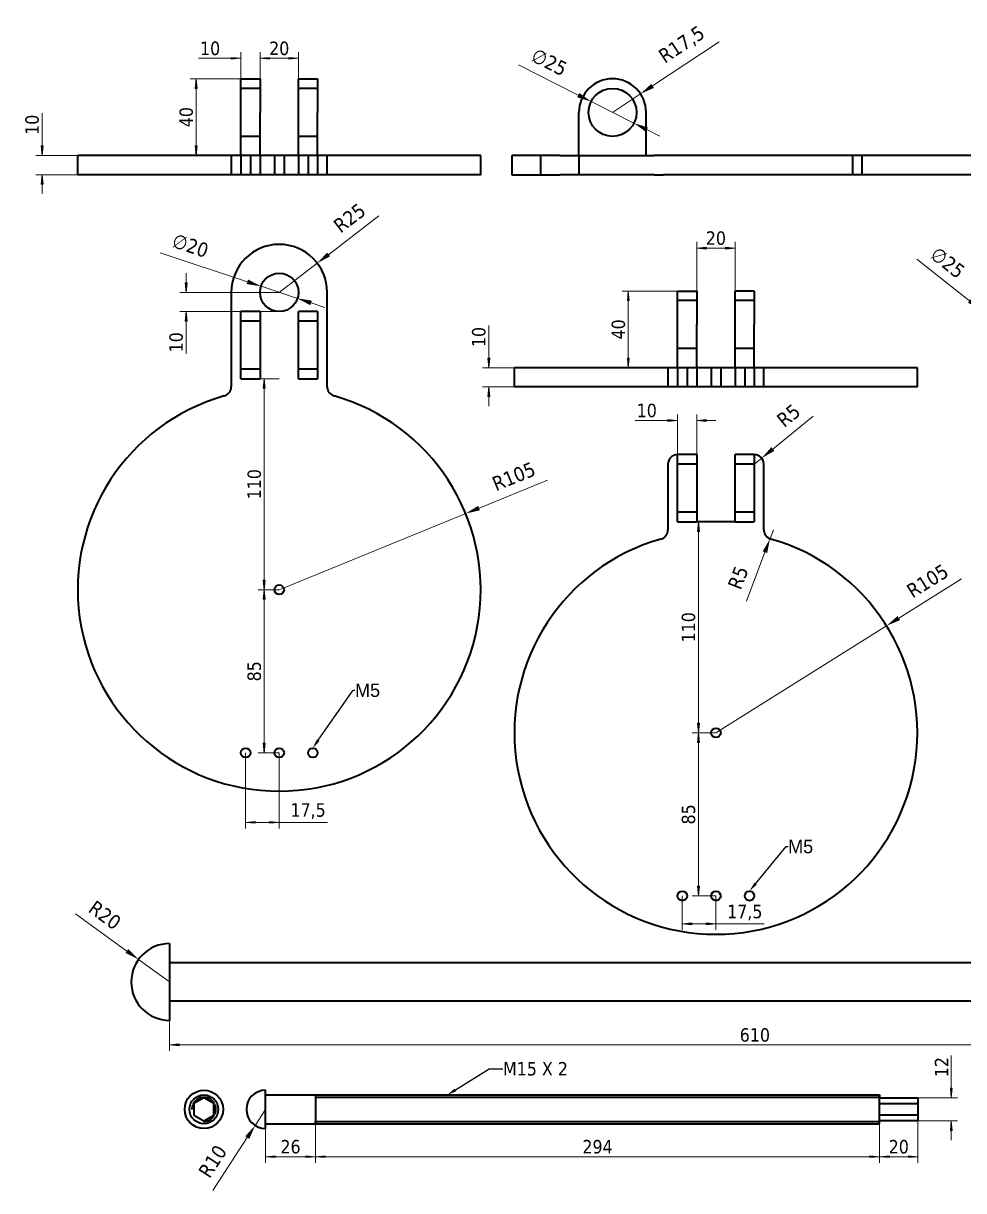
# Model space of a CAD drawing. Header units: millimetres. Extents: x -41 to 931, y 42 to 650.
# Drawn here: x -41 to 449, y 42 to 650 of the extents above; entities that cross this region are included whole.
import ezdxf
from ezdxf import colors
from ezdxf.entities.mleader import LeaderData, LeaderLine
from ezdxf.math import Vec2, Vec3

# ---------------------------------------------------------------- set-up
doc = ezdxf.new("R2010")
doc.units = ezdxf.units.MM
doc.header["$LTSCALE"] = 3
doc.linetypes.add('DASHED', pattern=[0.2068, 0.1655, -0.0413])
for name, color, linetype, lineweight in [('Dimension (ISO)', 7, 'Continuous', 20), ('Hidden (ISO)', 7, 'DASHED', 35), ('Visible (ISO)', 7, 'Continuous', 35)]:
    doc.layers.add(name, color=color, linetype=linetype, lineweight=lineweight)
doc.styles.add('Label Text (ISO)', font='tahoma.ttf')
doc.styles.add('Note Text (ISO)', font='tahoma.ttf')
doc.dimstyles.new('Default (ISO)', dxfattribs={"dimscale": 3, "dimtxt": 2.5, "dimasz": 2.5, "dimexe": 3.175, "dimexo": 0, "dimgap": 1.5, "dimtad": 1, "dimrnd": 1e-08, "dimtxsty": 'Note Text (ISO)', "dimcen": 0.09, "dimdle": 10, "dimclrd": 256, "dimclre": 256, "dimclrt": 256, "dimadec": 0, "dimazin": 0, "dimtfac": 1.001486, "dimtmove": 0, "dimatfit": 3, "dimfxl": 1, "dimtolj": 1, "dimtzin": 0, "dimlwd": -1, "dimlwe": -1, "dimarcsym": 0})
doc.dimstyles.new('Default (ISO)$0', dxfattribs={"dimtxt": 7, "dimasz": 5, "dimexe": 3.175, "dimexo": 0, "dimgap": 1.5, "dimtad": 1, "dimtxsty": 'Note Text (ISO)', "dimblk": 'Filled-1', "dimcen": 0.09, "dimclrd": 256, "dimclre": 256, "dimclrt": 256, "dimadec": 0, "dimazin": 0, "dimtfac": 1, "dimtofl": 0, "dimtmove": 0, "dimatfit": 3, "dimfxl": 1, "dimtolj": 1, "dimtzin": 0, "dimlwd": -1, "dimlwe": -1, "dimarcsym": 0})

# ---------------------------------------------------------------- blocks, each defined once
blk = doc.blocks.new('*D52')
at = {"layer": 'Defpoints', "color": 0, "transparency": 16777216}
for p in [(18.57, 162.09), (34.77, 150.36)]:
    blk.add_point(p, dxfattribs=at)
at = {"layer": 'Dimension (ISO)', "transparency": 16777216}
for p, q in [((-14.23, 185.83), (12.49, 166.49)), ((34.77, 150.36), (18.57, 162.09))]:
    blk.add_line(p, q, dxfattribs=at)
blk.add_solid([(13.22, 167.5), (11.76, 165.48), (18.57, 162.09)], dxfattribs=at)
at = {"layer": 'Dimension (ISO)', "transparency": 16777216, "insert": (1.02, 185.17), "char_height": 7.5, "attachment_point": 5, "rotation": 324.10046, "style": 'Note Text (ISO)'}
blk.add_mtext('\\A1;R20', dxfattribs=at)
blk = doc.blocks.new('Filled-1')
at = {"color": 0}
for p, q in [((0, 0), (-1, 0.1)), ((-1, 0.1), (-1, -0.1)), ((-1, 0), (0, 0)), ((-1, -0.1), (0, 0))]:
    blk.add_line(p, q, dxfattribs=at)
at = {"color": 0, "flags": 128}
blk.add_lwpolyline([(-1, -0.1), (0, 0), (-1, 0.1), (-1, -0.1)], dxfattribs=at)
at = {"color": 0}
blk.add_solid([(-1, -0.1), (0, 0), (-1, 0.1), (-1, -0.1)], dxfattribs=at)
blk = doc.blocks.new('*D53')
at = {"layer": 'Defpoints', "color": 0, "transparency": 16777216}
for p in [(34.77, 140.36), (644.77, 140.36), (644.77, 117.56)]:
    blk.add_point(p, dxfattribs=at)
at = {"layer": 'Dimension (ISO)', "linetype": 'Continuous', "transparency": 16777216}
for p, q in [((34.77, 140.36), (34.77, 114.39)), ((644.77, 140.36), (644.77, 114.39)), ((39.77, 117.56), (639.77, 117.56))]:
    blk.add_line(p, q, dxfattribs=at)
at = {"layer": 'Dimension (ISO)', "transparency": 16777216, "xscale": 5, "yscale": 5, "zscale": 5, "rotation": 180}
blk.add_blockref('Filled-1', (34.77, 117.56), dxfattribs=at)
at = {"layer": 'Dimension (ISO)', "transparency": 16777216, "xscale": 5, "yscale": 5, "zscale": 5}
blk.add_blockref('Filled-1', (644.77, 117.56), dxfattribs=at)
at = {"layer": 'Dimension (ISO)', "transparency": 16777216, "insert": (339.77, 122.71), "char_height": 7, "attachment_point": 5, "style": 'Note Text (ISO)'}
blk.add_mtext('\\A1;610', dxfattribs=at)
blk = doc.blocks.new('*D55')
at = {"layer": 'Defpoints', "color": 0, "transparency": 16777216}
for p in [(110.77, 76.47), (404.77, 76.47), (404.77, 59.31)]:
    blk.add_point(p, dxfattribs=at)
at = {"layer": 'Dimension (ISO)', "linetype": 'Continuous', "transparency": 16777216}
for p, q in [((110.77, 76.47), (110.77, 56.13)), ((404.77, 76.47), (404.77, 56.13)), ((115.77, 59.31), (399.77, 59.31))]:
    blk.add_line(p, q, dxfattribs=at)
at = {"layer": 'Dimension (ISO)', "transparency": 16777216, "xscale": 5, "yscale": 5, "zscale": 5, "rotation": 180}
blk.add_blockref('Filled-1', (110.77, 59.31), dxfattribs=at)
at = {"layer": 'Dimension (ISO)', "transparency": 16777216, "xscale": 5, "yscale": 5, "zscale": 5}
blk.add_blockref('Filled-1', (404.77, 59.31), dxfattribs=at)
at = {"layer": 'Dimension (ISO)', "transparency": 16777216, "insert": (257.77, 64.45), "char_height": 7, "attachment_point": 5, "style": 'Note Text (ISO)'}
blk.add_mtext('\\A1;294', dxfattribs=at)
blk = doc.blocks.new('*D56')
at = {"layer": 'Defpoints', "color": 0, "transparency": 16777216}
for p in [(404.77, 77.97), (424.77, 77.97), (424.77, 59.31)]:
    blk.add_point(p, dxfattribs=at)
at = {"layer": 'Dimension (ISO)', "linetype": 'Continuous', "transparency": 16777216}
for p, q in [((404.77, 77.97), (404.77, 56.13)), ((424.77, 77.97), (424.77, 56.13)), ((409.77, 59.31), (419.77, 59.31))]:
    blk.add_line(p, q, dxfattribs=at)
at = {"layer": 'Dimension (ISO)', "transparency": 16777216, "xscale": 5, "yscale": 5, "zscale": 5, "rotation": 180}
blk.add_blockref('Filled-1', (404.77, 59.31), dxfattribs=at)
at = {"layer": 'Dimension (ISO)', "transparency": 16777216, "xscale": 5, "yscale": 5, "zscale": 5}
blk.add_blockref('Filled-1', (424.77, 59.31), dxfattribs=at)
at = {"layer": 'Dimension (ISO)', "transparency": 16777216, "insert": (414.77, 64.45), "char_height": 7, "attachment_point": 5, "style": 'Note Text (ISO)'}
blk.add_mtext('\\A1;20', dxfattribs=at)
blk = doc.blocks.new('*D57')
at = {"layer": 'Defpoints', "color": 0, "transparency": 16777216}
for p in [(84.77, 76.47), (110.77, 76.47), (110.77, 59.31)]:
    blk.add_point(p, dxfattribs=at)
at = {"layer": 'Dimension (ISO)', "linetype": 'Continuous', "transparency": 16777216}
for p, q in [((84.77, 76.47), (84.77, 56.13)), ((110.77, 76.47), (110.77, 56.13)), ((89.77, 59.31), (105.77, 59.31))]:
    blk.add_line(p, q, dxfattribs=at)
at = {"layer": 'Dimension (ISO)', "transparency": 16777216, "xscale": 5, "yscale": 5, "zscale": 5, "rotation": 180}
blk.add_blockref('Filled-1', (84.77, 59.31), dxfattribs=at)
at = {"layer": 'Dimension (ISO)', "transparency": 16777216, "xscale": 5, "yscale": 5, "zscale": 5}
blk.add_blockref('Filled-1', (110.77, 59.31), dxfattribs=at)
at = {"layer": 'Dimension (ISO)', "transparency": 16777216, "insert": (97.77, 64.45), "char_height": 7, "attachment_point": 5, "style": 'Note Text (ISO)'}
blk.add_mtext('\\A1;26', dxfattribs=at)
blk = doc.blocks.new('*D58')
at = {"layer": 'Defpoints', "color": 0, "transparency": 16777216}
for p in [(424.77, 89.97), (442.14, 89.97), (424.77, 77.97)]:
    blk.add_point(p, dxfattribs=at)
at = {"layer": 'Dimension (ISO)', "linetype": 'Continuous', "transparency": 16777216}
for p, q in [((442.14, 94.97), (442.14, 112)), ((424.77, 89.97), (445.31, 89.97)), ((424.77, 77.97), (445.31, 77.97)), ((442.14, 72.97), (442.14, 67.97))]:
    blk.add_line(p, q, dxfattribs=at)
at = {"layer": 'Dimension (ISO)', "transparency": 16777216, "xscale": 5, "yscale": 5, "zscale": 5}
for p, rotation in [((442.14, 89.97), 270), ((442.14, 77.97), 90)]:
    blk.add_blockref('Filled-1', p, dxfattribs=dict(at, rotation=rotation))
at = {"layer": 'Dimension (ISO)', "transparency": 16777216, "insert": (437.06, 105.98), "char_height": 7, "attachment_point": 5, "rotation": 90, "style": 'Note Text (ISO)'}
blk.add_mtext('\\A1;12', dxfattribs=at)
blk = doc.blocks.new('*D59')
at = {"layer": 'Defpoints', "color": 0, "transparency": 16777216}
for p in [(84.77, 83.97), (79.33, 75.58)]:
    blk.add_point(p, dxfattribs=at)
at = {"layer": 'Dimension (ISO)', "transparency": 16777216}
for p, q in [((84.77, 83.97), (79.33, 75.58)), ((57.32, 41.6), (75.26, 69.28))]:
    blk.add_line(p, q, dxfattribs=at)
blk.add_solid([(74.21, 69.96), (76.31, 68.6), (79.33, 75.58)], dxfattribs=at)
at = {"layer": 'Dimension (ISO)', "transparency": 16777216, "insert": (57.2, 56.86), "char_height": 7.5, "attachment_point": 5, "rotation": 57.06613, "style": 'Note Text (ISO)'}
blk.add_mtext('\\A1;R10', dxfattribs=at)
blk = doc.blocks.new('*D63')
at = {"layer": 'Defpoints', "color": 0, "transparency": 16777216}
for p in [(408.41, 336.03), (319.46, 280.23)]:
    blk.add_point(p, dxfattribs=at)
at = {"layer": 'Dimension (ISO)', "transparency": 16777216}
for p, q in [((447.37, 360.47), (414.76, 340.01)), ((319.46, 280.23), (408.41, 336.03))]:
    blk.add_line(p, q, dxfattribs=at)
blk.add_solid([(414.09, 341.07), (415.42, 338.96), (408.41, 336.03)], dxfattribs=at)
at = {"layer": 'Dimension (ISO)', "transparency": 16777216, "insert": (429.78, 359.35), "char_height": 7.5, "attachment_point": 5, "rotation": 32.10034, "style": 'Note Text (ISO)'}
blk.add_mtext('\\A1;R105', dxfattribs=at)
blk = doc.blocks.new('*D64')
at = {"layer": 'Defpoints', "color": 0, "transparency": 16777216}
for p in [(319.46, 280.23), (310.36, 195.23), (319.46, 195.23)]:
    blk.add_point(p, dxfattribs=at)
at = {"layer": 'Dimension (ISO)', "linetype": 'Continuous', "transparency": 16777216}
for p, q in [((319.46, 280.23), (307.18, 280.23)), ((310.36, 275.23), (310.36, 200.23)), ((319.46, 195.23), (307.18, 195.23))]:
    blk.add_line(p, q, dxfattribs=at)
at = {"layer": 'Dimension (ISO)', "transparency": 16777216, "xscale": 5, "yscale": 5, "zscale": 5}
for p, rotation in [((310.36, 280.23), 90), ((310.36, 195.23), 270)]:
    blk.add_blockref('Filled-1', p, dxfattribs=dict(at, rotation=rotation))
at = {"layer": 'Dimension (ISO)', "transparency": 16777216, "insert": (305.2, 237.73), "char_height": 7, "attachment_point": 5, "rotation": 90, "style": 'Note Text (ISO)'}
blk.add_mtext('\\A1;85', dxfattribs=at)
blk = doc.blocks.new('*D65')
at = {"layer": 'Defpoints', "color": 0, "transparency": 16777216}
for p in [(91.89, 354.81), (84.07, 269.81), (91.89, 269.81)]:
    blk.add_point(p, dxfattribs=at)
at = {"layer": 'Dimension (ISO)', "linetype": 'Continuous', "transparency": 16777216}
for p, q in [((91.89, 354.81), (80.89, 354.81)), ((84.07, 349.81), (84.07, 274.81)), ((91.89, 269.81), (80.89, 269.81))]:
    blk.add_line(p, q, dxfattribs=at)
at = {"layer": 'Dimension (ISO)', "transparency": 16777216, "xscale": 5, "yscale": 5, "zscale": 5}
for p, rotation in [((84.07, 354.81), 90), ((84.07, 269.81), 270)]:
    blk.add_blockref('Filled-1', p, dxfattribs=dict(at, rotation=rotation))
at = {"layer": 'Dimension (ISO)', "transparency": 16777216, "insert": (78.91, 312.31), "char_height": 7, "attachment_point": 5, "rotation": 90, "style": 'Note Text (ISO)'}
blk.add_mtext('\\A1;85', dxfattribs=at)
blk = doc.blocks.new('*D66')
at = {"layer": 'Defpoints', "color": 0, "transparency": 16777216}
for p in [(189.09, 394.53), (91.89, 354.81)]:
    blk.add_point(p, dxfattribs=at)
at = {"layer": 'Dimension (ISO)', "transparency": 16777216}
for p, q in [((231.67, 411.93), (196.03, 397.37)), ((91.89, 354.81), (189.09, 394.53))]:
    blk.add_line(p, q, dxfattribs=at)
blk.add_solid([(195.56, 398.53), (196.5, 396.21), (189.09, 394.53)], dxfattribs=at)
at = {"layer": 'Dimension (ISO)', "transparency": 16777216, "insert": (214.14, 413.85), "char_height": 7.5, "attachment_point": 5, "rotation": 22.22916, "style": 'Note Text (ISO)'}
blk.add_mtext('\\A1;R105', dxfattribs=at)
blk = doc.blocks.new('*D67')
at = {"layer": 'Defpoints', "color": 0, "transparency": 16777216}
for p in [(201.07, 470.5), (214.46, 470.5), (214.46, 460.5)]:
    blk.add_point(p, dxfattribs=at)
at = {"layer": 'Dimension (ISO)', "linetype": 'Continuous', "transparency": 16777216}
for p, q in [((201.07, 475.5), (201.07, 492.56)), ((214.46, 470.5), (197.89, 470.5)), ((214.46, 460.5), (197.89, 460.5)), ((201.07, 455.5), (201.07, 450.5))]:
    blk.add_line(p, q, dxfattribs=at)
at = {"layer": 'Dimension (ISO)', "transparency": 16777216, "xscale": 5, "yscale": 5, "zscale": 5}
for p, rotation in [((201.07, 470.5), 270), ((201.07, 460.5), 90)]:
    blk.add_blockref('Filled-1', p, dxfattribs=dict(at, rotation=rotation))
at = {"layer": 'Dimension (ISO)', "transparency": 16777216, "insert": (195.93, 486.53), "char_height": 7, "attachment_point": 5, "rotation": 90, "style": 'Note Text (ISO)'}
blk.add_mtext('\\A1;10', dxfattribs=at)
blk = doc.blocks.new('*D68')
at = {"layer": 'Defpoints', "color": 0, "transparency": 16777216}
for p in [(-31.71, 581.12), (-13.11, 581.12), (-13.11, 571.12)]:
    blk.add_point(p, dxfattribs=at)
at = {"layer": 'Dimension (ISO)', "linetype": 'Continuous', "transparency": 16777216}
for p, q in [((-31.71, 586.12), (-31.71, 603.18)), ((-13.11, 581.12), (-34.89, 581.12)), ((-13.11, 571.12), (-34.89, 571.12)), ((-31.71, 566.12), (-31.71, 561.12))]:
    blk.add_line(p, q, dxfattribs=at)
at = {"layer": 'Dimension (ISO)', "transparency": 16777216, "xscale": 5, "yscale": 5, "zscale": 5}
for p, rotation in [((-31.71, 581.12), 270), ((-31.71, 571.12), 90)]:
    blk.add_blockref('Filled-1', p, dxfattribs=dict(at, rotation=rotation))
at = {"layer": 'Dimension (ISO)', "transparency": 16777216, "insert": (-36.86, 597.15), "char_height": 7, "attachment_point": 5, "rotation": 90, "style": 'Note Text (ISO)'}
blk.add_mtext('\\A1;10', dxfattribs=at)
blk = doc.blocks.new('*D69')
at = {"layer": 'Defpoints', "color": 0, "transparency": 16777216}
for p in [(280.19, 613.28), (265.6, 603.62)]:
    blk.add_point(p, dxfattribs=at)
at = {"layer": 'Dimension (ISO)', "transparency": 16777216}
for p, q in [((321.16, 640.38), (286.45, 617.42)), ((265.6, 603.62), (280.19, 613.28))]:
    blk.add_line(p, q, dxfattribs=at)
blk.add_solid([(285.76, 618.46), (287.14, 616.38), (280.19, 613.28)], dxfattribs=at)
at = {"layer": 'Dimension (ISO)', "transparency": 16777216, "insert": (301.86, 638.64), "char_height": 7.5, "attachment_point": 5, "rotation": 33.49283, "style": 'Note Text (ISO)'}
blk.add_mtext('\\A1;R17,5', dxfattribs=at)
blk = doc.blocks.new('*D70')
at = {"layer": 'Defpoints', "color": 0, "transparency": 16777216}
for p in [(254.44, 609.25), (276.76, 598)]:
    blk.add_point(p, dxfattribs=at)
at = {"layer": 'Dimension (ISO)', "transparency": 16777216}
for p, q in [((216.53, 628.35), (247.74, 612.62)), ((276.76, 598), (254.44, 609.25)), ((283.46, 594.62), (290.16, 591.25))]:
    blk.add_line(p, q, dxfattribs=at)
for points in [[(248.3, 613.74), (247.18, 611.51), (254.44, 609.25)], [(284.02, 595.74), (282.9, 593.51), (276.76, 598)]]:
    blk.add_solid(points, dxfattribs=at)
at = {"layer": 'Dimension (ISO)', "transparency": 16777216, "insert": (232.63, 629.8), "char_height": 7.5, "attachment_point": 5, "rotation": 333.25794, "style": 'Note Text (ISO)'}
blk.add_mtext('\\A1;∅25', dxfattribs=at)
blk = doc.blocks.new('*D71')
at = {"layer": 'Defpoints', "color": 0, "transparency": 16777216}
for p in [(71.89, 621.12), (48.59, 581.12), (71.89, 581.12)]:
    blk.add_point(p, dxfattribs=at)
at = {"layer": 'Dimension (ISO)', "linetype": 'Continuous', "transparency": 16777216}
for p, q in [((71.89, 621.12), (45.42, 621.12)), ((48.59, 616.12), (48.59, 586.12)), ((71.89, 581.12), (45.42, 581.12))]:
    blk.add_line(p, q, dxfattribs=at)
at = {"layer": 'Dimension (ISO)', "transparency": 16777216, "xscale": 5, "yscale": 5, "zscale": 5}
for p, rotation in [((48.59, 621.12), 90), ((48.59, 581.12), 270)]:
    blk.add_blockref('Filled-1', p, dxfattribs=dict(at, rotation=rotation))
at = {"layer": 'Dimension (ISO)', "transparency": 16777216, "insert": (43.45, 601.12), "char_height": 7, "attachment_point": 5, "rotation": 90, "style": 'Note Text (ISO)'}
blk.add_mtext('\\A1;40', dxfattribs=at)
blk = doc.blocks.new('*D73')
at = {"layer": 'Defpoints', "color": 0, "transparency": 16777216}
for p in [(457.48, 500.76), (477.08, 485.24)]:
    blk.add_point(p, dxfattribs=at)
at = {"layer": 'Dimension (ISO)', "transparency": 16777216}
for p, q in [((424.2, 527.11), (451.6, 505.41)), ((477.08, 485.24), (457.48, 500.76)), ((482.96, 480.59), (488.85, 475.93))]:
    blk.add_line(p, q, dxfattribs=at)
for points in [[(452.38, 506.4), (450.83, 504.43), (457.48, 500.76)], [(483.74, 481.57), (482.19, 479.61), (477.08, 485.24)]]:
    blk.add_solid(points, dxfattribs=at)
at = {"layer": 'Dimension (ISO)', "transparency": 16777216, "insert": (440.26, 525.28), "char_height": 7.5, "attachment_point": 5, "rotation": 321.63603, "style": 'Note Text (ISO)'}
blk.add_mtext('\\A1;∅25', dxfattribs=at)
blk = doc.blocks.new('*D74')
at = {"layer": 'Defpoints', "color": 0, "transparency": 16777216}
for p in [(349.46, 386.06), (347.68, 381.39)]:
    blk.add_point(p, dxfattribs=at)
at = {"layer": 'Dimension (ISO)', "transparency": 16777216}
for p, q in [((349.46, 386.06), (347.68, 381.39)), ((335.36, 348.91), (345.02, 374.37))]:
    blk.add_line(p, q, dxfattribs=at)
blk.add_solid([(343.85, 374.82), (346.19, 373.93), (347.68, 381.39)], dxfattribs=at)
at = {"layer": 'Dimension (ISO)', "transparency": 16777216, "insert": (331.07, 361.09), "char_height": 7.5, "attachment_point": 5, "rotation": 69.21766, "style": 'Note Text (ISO)'}
blk.add_mtext('\\A1;R5', dxfattribs=at)
blk = doc.blocks.new('*D75')
at = {"layer": 'Defpoints', "color": 0, "transparency": 16777216}
for p in [(310.36, 390.23), (319.46, 390.23), (319.46, 280.23)]:
    blk.add_point(p, dxfattribs=at)
at = {"layer": 'Dimension (ISO)', "linetype": 'Continuous', "transparency": 16777216}
for p, q in [((319.46, 390.23), (307.18, 390.23)), ((310.36, 285.23), (310.36, 385.23)), ((319.46, 280.23), (307.18, 280.23))]:
    blk.add_line(p, q, dxfattribs=at)
at = {"layer": 'Dimension (ISO)', "transparency": 16777216, "xscale": 5, "yscale": 5, "zscale": 5}
for p, rotation in [((310.36, 390.23), 90), ((310.36, 280.23), 270)]:
    blk.add_blockref('Filled-1', p, dxfattribs=dict(at, rotation=rotation))
at = {"layer": 'Dimension (ISO)', "transparency": 16777216, "insert": (305.21, 335.23), "char_height": 7, "attachment_point": 5, "rotation": 90, "style": 'Note Text (ISO)'}
blk.add_mtext('\\A1;110', dxfattribs=at)
blk = doc.blocks.new('*D76')
at = {"layer": 'Defpoints', "color": 0, "transparency": 16777216}
for p in [(299.46, 443.03), (299.46, 425.23), (309.46, 425.23)]:
    blk.add_point(p, dxfattribs=at)
at = {"layer": 'Dimension (ISO)', "linetype": 'Continuous', "transparency": 16777216}
for p, q in [((299.46, 425.23), (299.46, 446.21)), ((309.46, 425.23), (309.46, 446.21)), ((294.46, 443.03), (277.4, 443.03)), ((314.46, 443.03), (319.46, 443.03))]:
    blk.add_line(p, q, dxfattribs=at)
at = {"layer": 'Dimension (ISO)', "transparency": 16777216, "xscale": 5, "yscale": 5, "zscale": 5}
for p, rotation in [((299.46, 443.03), 3.842110055207929e-11), ((309.46, 443.03), 180.0000000000384)]:
    blk.add_blockref('Filled-1', p, dxfattribs=dict(at, rotation=rotation))
at = {"layer": 'Dimension (ISO)', "transparency": 16777216, "insert": (283.43, 448.18), "char_height": 7, "attachment_point": 5, "style": 'Note Text (ISO)'}
blk.add_mtext('\\A1;10', dxfattribs=at)
blk = doc.blocks.new('*D77')
at = {"layer": 'Defpoints', "color": 0, "transparency": 16777216}
for p in [(339.46, 420.23), (343.33, 423.39)]:
    blk.add_point(p, dxfattribs=at)
at = {"layer": 'Dimension (ISO)', "transparency": 16777216}
for p, q in [((370.24, 445.36), (349.14, 428.14)), ((339.46, 420.23), (343.33, 423.39))]:
    blk.add_line(p, q, dxfattribs=at)
blk.add_solid([(348.35, 429.1), (349.93, 427.17), (343.33, 423.39)], dxfattribs=at)
at = {"layer": 'Dimension (ISO)', "transparency": 16777216, "insert": (357.33, 445.57), "char_height": 7.5, "attachment_point": 5, "rotation": 39.22072, "style": 'Note Text (ISO)'}
blk.add_mtext('\\A1;R5', dxfattribs=at)
blk = doc.blocks.new('*D78')
at = {"layer": 'Defpoints', "color": 0, "transparency": 16777216}
for p in [(273.81, 510.5), (299.46, 510.5), (299.46, 470.5)]:
    blk.add_point(p, dxfattribs=at)
at = {"layer": 'Dimension (ISO)', "linetype": 'Continuous', "transparency": 16777216}
for p, q in [((299.46, 510.5), (270.64, 510.5)), ((273.81, 475.5), (273.81, 505.5)), ((299.46, 470.5), (270.64, 470.5))]:
    blk.add_line(p, q, dxfattribs=at)
at = {"layer": 'Dimension (ISO)', "transparency": 16777216, "xscale": 5, "yscale": 5, "zscale": 5}
for p, rotation in [((273.81, 510.5), 90), ((273.81, 470.5), 270)]:
    blk.add_blockref('Filled-1', p, dxfattribs=dict(at, rotation=rotation))
at = {"layer": 'Dimension (ISO)', "transparency": 16777216, "insert": (268.67, 490.5), "char_height": 7, "attachment_point": 5, "rotation": 90, "style": 'Note Text (ISO)'}
blk.add_mtext('\\A1;40', dxfattribs=at)
blk = doc.blocks.new('*D79')
at = {"layer": 'Defpoints', "color": 0, "transparency": 16777216}
for p in [(329.46, 532.88), (309.46, 510.5), (329.46, 510.5)]:
    blk.add_point(p, dxfattribs=at)
at = {"layer": 'Dimension (ISO)', "linetype": 'Continuous', "transparency": 16777216}
for p, q in [((309.46, 510.5), (309.46, 536.06)), ((329.46, 510.5), (329.46, 536.06)), ((314.46, 532.88), (324.46, 532.88))]:
    blk.add_line(p, q, dxfattribs=at)
at = {"layer": 'Dimension (ISO)', "transparency": 16777216, "xscale": 5, "yscale": 5, "zscale": 5, "rotation": 180}
blk.add_blockref('Filled-1', (309.46, 532.88), dxfattribs=at)
at = {"layer": 'Dimension (ISO)', "transparency": 16777216, "xscale": 5, "yscale": 5, "zscale": 5}
blk.add_blockref('Filled-1', (329.46, 532.88), dxfattribs=at)
at = {"layer": 'Dimension (ISO)', "transparency": 16777216, "insert": (319.46, 538.03), "char_height": 7, "attachment_point": 5, "style": 'Note Text (ISO)'}
blk.add_mtext('\\A1;20', dxfattribs=at)
blk = doc.blocks.new('*D80')
at = {"layer": 'Defpoints', "color": 0, "transparency": 16777216}
for p in [(111.72, 525.04), (91.89, 509.81)]:
    blk.add_point(p, dxfattribs=at)
at = {"layer": 'Dimension (ISO)', "transparency": 16777216}
for p, q in [((143.74, 549.62), (117.67, 529.6)), ((91.89, 509.81), (111.72, 525.04))]:
    blk.add_line(p, q, dxfattribs=at)
blk.add_solid([(116.91, 530.59), (118.43, 528.61), (111.72, 525.04)], dxfattribs=at)
at = {"layer": 'Dimension (ISO)', "transparency": 16777216, "insert": (128.56, 548.56), "char_height": 7.5, "attachment_point": 5, "rotation": 37.51684, "style": 'Note Text (ISO)'}
blk.add_mtext('\\A1;R25', dxfattribs=at)
blk = doc.blocks.new('*D81')
at = {"layer": 'Defpoints', "color": 0, "transparency": 16777216}
for p in [(82.4, 512.96), (101.38, 506.66)]:
    blk.add_point(p, dxfattribs=at)
at = {"layer": 'Dimension (ISO)', "transparency": 16777216}
for p, q in [((29.84, 530.4), (75.28, 515.32)), ((101.38, 506.66), (82.4, 512.96)), ((108.5, 504.3), (115.62, 501.94))]:
    blk.add_line(p, q, dxfattribs=at)
for points in [[(75.68, 516.51), (74.89, 514.13), (82.4, 512.96)], [(108.9, 505.49), (108.11, 503.11), (101.38, 506.66)]]:
    blk.add_solid(points, dxfattribs=at)
at = {"layer": 'Dimension (ISO)', "transparency": 16777216, "insert": (45.62, 534.16), "char_height": 7.5, "attachment_point": 5, "rotation": 341.64658, "style": 'Note Text (ISO)'}
blk.add_mtext('\\A1;∅20', dxfattribs=at)
blk = doc.blocks.new('*D82')
at = {"layer": 'Defpoints', "color": 0, "transparency": 16777216}
for p in [(101.89, 631.79), (81.89, 621.12), (101.89, 621.12)]:
    blk.add_point(p, dxfattribs=at)
at = {"layer": 'Dimension (ISO)', "linetype": 'Continuous', "transparency": 16777216}
for p, q in [((81.89, 621.12), (81.89, 634.96)), ((101.89, 621.12), (101.89, 634.96)), ((86.89, 631.79), (96.89, 631.79))]:
    blk.add_line(p, q, dxfattribs=at)
at = {"layer": 'Dimension (ISO)', "transparency": 16777216, "xscale": 5, "yscale": 5, "zscale": 5, "rotation": 180}
blk.add_blockref('Filled-1', (81.89, 631.79), dxfattribs=at)
at = {"layer": 'Dimension (ISO)', "transparency": 16777216, "xscale": 5, "yscale": 5, "zscale": 5}
blk.add_blockref('Filled-1', (101.89, 631.79), dxfattribs=at)
at = {"layer": 'Dimension (ISO)', "transparency": 16777216, "insert": (91.89, 636.94), "char_height": 7, "attachment_point": 5, "style": 'Note Text (ISO)'}
blk.add_mtext('\\A1;20', dxfattribs=at)
blk = doc.blocks.new('*D83')
at = {"layer": 'Defpoints', "color": 0, "transparency": 16777216}
for p in [(71.89, 631.79), (71.89, 621.12), (81.89, 621.12)]:
    blk.add_point(p, dxfattribs=at)
at = {"layer": 'Dimension (ISO)', "linetype": 'Continuous', "transparency": 16777216}
for p, q in [((71.89, 621.12), (71.89, 634.96)), ((81.89, 621.12), (81.89, 634.96)), ((66.89, 631.79), (49.83, 631.79)), ((86.89, 631.79), (91.89, 631.79))]:
    blk.add_line(p, q, dxfattribs=at)
at = {"layer": 'Dimension (ISO)', "transparency": 16777216, "xscale": 5, "yscale": 5, "zscale": 5}
blk.add_blockref('Filled-1', (71.89, 631.79), dxfattribs=at)
at = {"layer": 'Dimension (ISO)', "transparency": 16777216, "xscale": 5, "yscale": 5, "zscale": 5, "rotation": 180}
blk.add_blockref('Filled-1', (81.89, 631.79), dxfattribs=at)
at = {"layer": 'Dimension (ISO)', "transparency": 16777216, "insert": (55.86, 636.93), "char_height": 7, "attachment_point": 5, "style": 'Note Text (ISO)'}
blk.add_mtext('\\A1;10', dxfattribs=at)
blk = doc.blocks.new('*D84')
at = {"layer": 'Defpoints', "color": 0, "transparency": 16777216}
for p in [(74.39, 269.81), (91.89, 269.81), (91.89, 233.56)]:
    blk.add_point(p, dxfattribs=at)
at = {"layer": 'Dimension (ISO)', "linetype": 'Continuous', "transparency": 16777216}
for p, q in [((74.39, 269.81), (74.39, 230.38)), ((91.89, 269.81), (91.89, 230.38)), ((79.39, 233.56), (86.89, 233.56)), ((91.89, 233.56), (117.01, 233.56))]:
    blk.add_line(p, q, dxfattribs=at)
at = {"layer": 'Dimension (ISO)', "transparency": 16777216, "xscale": 5, "yscale": 5, "zscale": 5, "rotation": 180}
blk.add_blockref('Filled-1', (74.39, 233.56), dxfattribs=at)
at = {"layer": 'Dimension (ISO)', "transparency": 16777216, "xscale": 5, "yscale": 5, "zscale": 5}
blk.add_blockref('Filled-1', (91.89, 233.56), dxfattribs=at)
at = {"layer": 'Dimension (ISO)', "transparency": 16777216, "insert": (106.95, 239.44), "char_height": 7, "attachment_point": 5, "style": 'Note Text (ISO)'}
blk.add_mtext('\\A1;17,5', dxfattribs=at)
blk = doc.blocks.new('*D85')
at = {"layer": 'Defpoints', "color": 0, "transparency": 16777216}
for p in [(301.96, 195.23), (319.46, 195.23), (319.46, 180.63)]:
    blk.add_point(p, dxfattribs=at)
at = {"layer": 'Dimension (ISO)', "linetype": 'Continuous', "transparency": 16777216}
for p, q in [((301.96, 195.23), (301.96, 177.46)), ((319.46, 195.23), (319.46, 177.46)), ((306.96, 180.63), (314.46, 180.63)), ((319.46, 180.63), (344.57, 180.63))]:
    blk.add_line(p, q, dxfattribs=at)
at = {"layer": 'Dimension (ISO)', "transparency": 16777216, "xscale": 5, "yscale": 5, "zscale": 5, "rotation": 180}
blk.add_blockref('Filled-1', (301.96, 180.63), dxfattribs=at)
at = {"layer": 'Dimension (ISO)', "transparency": 16777216, "xscale": 5, "yscale": 5, "zscale": 5}
blk.add_blockref('Filled-1', (319.46, 180.63), dxfattribs=at)
at = {"layer": 'Dimension (ISO)', "transparency": 16777216, "insert": (334.52, 186.52), "char_height": 7, "attachment_point": 5, "style": 'Note Text (ISO)'}
blk.add_mtext('\\A1;17,5', dxfattribs=at)
blk = doc.blocks.new('*D86')
at = {"layer": 'Defpoints', "color": 0, "transparency": 16777216}
for p in [(84.07, 464.81), (91.89, 464.81), (91.89, 354.81)]:
    blk.add_point(p, dxfattribs=at)
at = {"layer": 'Dimension (ISO)', "linetype": 'Continuous', "transparency": 16777216}
for p, q in [((91.89, 464.81), (80.89, 464.81)), ((84.07, 359.81), (84.07, 459.81)), ((91.89, 354.81), (80.89, 354.81))]:
    blk.add_line(p, q, dxfattribs=at)
at = {"layer": 'Dimension (ISO)', "transparency": 16777216, "xscale": 5, "yscale": 5, "zscale": 5}
for p, rotation in [((84.07, 464.81), 90), ((84.07, 354.81), 270)]:
    blk.add_blockref('Filled-1', p, dxfattribs=dict(at, rotation=rotation))
at = {"layer": 'Dimension (ISO)', "transparency": 16777216, "insert": (78.92, 409.81), "char_height": 7, "attachment_point": 5, "rotation": 90, "style": 'Note Text (ISO)'}
blk.add_mtext('\\A1;110', dxfattribs=at)
blk = doc.blocks.new('*D87')
at = {"layer": 'Defpoints', "color": 0, "transparency": 16777216}
for p in [(91.89, 509.81), (43.34, 499.81), (91.89, 499.81)]:
    blk.add_point(p, dxfattribs=at)
at = {"layer": 'Dimension (ISO)', "linetype": 'Continuous', "transparency": 16777216}
for p, q in [((43.34, 514.81), (43.34, 519.81)), ((91.89, 509.81), (40.17, 509.81)), ((91.89, 499.81), (40.17, 499.81)), ((43.34, 494.81), (43.34, 477.75))]:
    blk.add_line(p, q, dxfattribs=at)
at = {"layer": 'Dimension (ISO)', "transparency": 16777216, "xscale": 5, "yscale": 5, "zscale": 5}
for p, rotation in [((43.34, 509.81), 270), ((43.34, 499.81), 90)]:
    blk.add_blockref('Filled-1', p, dxfattribs=dict(at, rotation=rotation))
at = {"layer": 'Dimension (ISO)', "transparency": 16777216, "insert": (38.2, 483.78), "char_height": 7, "attachment_point": 5, "rotation": 90, "style": 'Note Text (ISO)'}
blk.add_mtext('\\A1;10', dxfattribs=at)

msp = doc.modelspace()

# ---------------------------------------------------------------- linework, layer by layer
at = {"layer": 'Hidden (ISO)'}
for p, q in [((81.893, 616.122), (71.893, 616.122)), ((111.893, 616.122), (101.893, 616.122)), ((81.893, 591.122), (71.893, 591.122)), ((111.893, 591.122), (101.893, 591.122)), ((66.893, 581.122), (66.893, 571.122)), ((71.893, 581.122), (71.893, 571.122)), ((76.893, 581.122), (76.893, 571.122)), ((81.893, 581.122), (81.893, 571.122)), ((89.393, 581.122), (89.393, 571.122)), ((94.393, 581.122), (94.393, 571.122)), ((101.893, 581.122), (101.893, 571.122)), ((106.893, 581.122), (106.893, 571.122)), ((111.893, 581.122), (111.893, 571.122)), ((116.893, 571.122), (116.893, 581.122)), ((228.101, 581.122), (228.101, 571.122)), ((248.101, 581.122), (248.101, 571.122)), ((390.601, 581.122), (390.601, 571.122)), ((395.601, 581.122), (395.601, 571.122)), ((309.458, 505.502), (299.458, 505.502)), ((339.458, 505.502), (329.458, 505.502)), ((81.893, 494.811), (71.893, 494.811)), ((111.893, 494.811), (101.893, 494.811)), ((309.458, 480.502), (299.458, 480.502)), ((339.458, 480.502), (329.458, 480.502)), ((81.893, 469.811), (71.893, 469.811)), ((111.893, 469.811), (101.893, 469.811)), ((294.458, 470.502), (294.458, 460.502)), ((299.458, 470.502), (299.458, 460.502)), ((304.458, 470.502), (304.458, 460.502)), ((309.458, 470.502), (309.458, 460.502)), ((316.958, 470.502), (316.958, 460.502)), ((321.958, 470.502), (321.958, 460.502)), ((329.458, 470.502), (329.458, 460.502)), ((334.458, 470.502), (334.458, 460.502)), ((339.458, 470.502), (339.458, 460.502)), ((344.458, 460.502), (344.458, 470.502)), ((309.458, 420.231), (299.458, 420.231)), ((339.458, 420.231), (329.458, 420.231)), ((309.458, 395.231), (299.458, 395.231)), ((339.458, 395.231), (329.458, 395.231))]:
    msp.add_line(p, q, dxfattribs=at)
msp.add_arc((52.624, 83.969), 6.273, 270, 180, dxfattribs=at)
at = {"layer": 'Visible (ISO)'}
for p, q in [((71.893, 603.622), (71.893, 621.122)), ((71.893, 621.122), (81.893, 621.122)), ((81.893, 621.122), (81.893, 603.622)), ((101.893, 603.622), (101.893, 621.122)), ((101.893, 621.122), (111.893, 621.122)), ((111.893, 621.122), (111.893, 603.622)), ((71.893, 581.122), (71.893, 603.622)), ((81.893, 581.122), (81.893, 603.622)), ((101.893, 581.122), (101.893, 603.622)), ((111.893, 581.122), (111.893, 603.622)), ((248.101, 581.122), (248.101, 603.622)), ((283.101, 581.122), (283.101, 603.622)), ((196.893, 581.122), (-13.107, 581.122)), ((-13.107, 571.122), (-13.107, 581.122)), ((196.893, 571.122), (196.893, 581.122)), ((238.101, 581.122), (213.101, 581.122)), ((213.101, 581.122), (213.101, 571.122)), ((238.101, 581.122), (287.27, 581.122)), ((292.081, 581.122), (287.27, 581.122)), ((498.101, 581.122), (292.081, 581.122)), ((196.893, 571.122), (-13.107, 571.122)), ((213.101, 571.122), (238.101, 571.122)), ((287.27, 571.122), (238.101, 571.122)), ((287.27, 571.122), (292.081, 571.122)), ((498.101, 571.122), (292.081, 571.122)), ((66.893, 509.811), (66.893, 460.641)), ((116.893, 460.641), (116.893, 509.811)), ((299.458, 493.002), (299.458, 510.502)), ((299.458, 510.502), (309.458, 510.502)), ((309.458, 510.502), (309.458, 493.002)), ((329.458, 493.002), (329.458, 510.502)), ((339.458, 510.502), (329.458, 510.502)), ((339.458, 510.502), (339.458, 493.002)), ((81.893, 499.811), (71.893, 499.811)), ((71.893, 464.811), (71.893, 499.811)), ((81.893, 499.811), (81.893, 464.811)), ((111.893, 499.811), (101.893, 499.811)), ((101.893, 464.811), (101.893, 499.811)), ((111.893, 499.811), (111.893, 464.811)), ((299.458, 470.502), (299.458, 493.002)), ((309.458, 470.502), (309.458, 493.002)), ((329.458, 470.502), (329.458, 493.002)), ((339.458, 470.502), (339.458, 493.002)), ((424.458, 470.502), (214.458, 470.502)), ((214.458, 460.502), (214.458, 470.502)), ((424.458, 460.502), (424.458, 470.502)), ((71.893, 464.811), (81.893, 464.811)), ((101.893, 464.811), (111.893, 464.811)), ((424.458, 460.502), (214.458, 460.502)), ((294.458, 420.231), (294.458, 386.061)), ((309.458, 425.231), (299.458, 425.231)), ((299.458, 390.231), (299.458, 425.231)), ((309.458, 425.231), (309.458, 390.231)), ((339.458, 425.231), (329.458, 425.231)), ((329.458, 390.231), (329.458, 425.231)), ((339.458, 425.231), (339.458, 390.231)), ((344.458, 386.061), (344.458, 420.231)), ((299.458, 390.231), (309.458, 390.231)), ((329.458, 390.231), (309.458, 390.231)), ((329.458, 390.231), (339.458, 390.231)), ((34.767, 170.365), (34.767, 130.365)), ((644.767, 160.365), (34.767, 160.365)), ((644.767, 140.365), (34.767, 140.365)), ((84.771, 73.969), (84.771, 93.969)), ((84.771, 91.469), (110.771, 91.469)), ((110.771, 91.469), (404.771, 91.469)), ((110.771, 91.469), (110.771, 76.469)), ((110.771, 91.469), (110.771, 90.242)), ((404.771, 76.469), (404.771, 91.469)), ((404.771, 91.469), (404.771, 89.969)), ((110.771, 90.242), (404.771, 90.242)), ((404.771, 89.969), (424.771, 89.969)), ((404.771, 86.969), (424.771, 86.969)), ((424.771, 89.969), (424.771, 77.969)), ((424.771, 80.969), (404.771, 80.969)), ((84.771, 76.469), (110.771, 76.469)), ((110.771, 76.469), (110.771, 77.696)), ((110.771, 77.696), (404.771, 77.696)), ((110.771, 76.469), (404.771, 76.469)), ((424.771, 77.969), (404.771, 77.969))]:
    msp.add_line(p, q, dxfattribs=at)
msp.add_lwpolyline([(47.428, 80.969), (52.624, 77.969), (57.821, 80.969), (57.821, 86.969), (52.624, 89.969), (47.428, 86.969)], close=True, dxfattribs=at)
for centre, radius in [((265.601, 603.622), 12.5), ((91.893, 509.811), 10), ((91.893, 354.811), 2.5), ((319.458, 280.231), 2.5), ((74.393, 269.811), 2.5), ((91.893, 269.811), 2.5), ((109.393, 269.811), 2.5), ((301.958, 195.231), 2.5), ((319.458, 195.231), 2.5), ((336.958, 195.231), 2.5), ((52.624, 83.969), 10), ((52.624, 83.969), 7.5)]:
    msp.add_circle(centre, radius, dxfattribs=at)
for centre, radius, start, end in [((265.601, 603.622), 17.5, 0, 180), ((91.893, 509.811), 25, 0, 180), ((61.893, 460.641), 5, 285.82662, 0), ((121.893, 460.641), 5, 180, 254.17338), ((91.893, 354.811), 105, 105.82662, 74.17338), ((299.458, 420.231), 5, 90, 180), ((339.458, 420.231), 5, 0, 90), ((289.458, 386.061), 5, 285.82662, 0), ((349.458, 386.061), 5, 180, 254.17338), ((319.458, 280.231), 105, 105.82662, 74.17338), ((34.767, 150.365), 20, 90, 270), ((84.771, 83.969), 10, 90, 270)]:
    msp.add_arc(centre, radius, start, end, dxfattribs=at)

# ---------------------------------------------------------------- dimensions: what is measured, and where the dimension line sits
at = {"layer": 'Dimension (ISO)'}
for center, mpoint, picture, middle in [((265.601, 603.622), (280.195, 613.279), '*D69', (306.931, 630.971)), ((91.893, 509.811), (111.722, 525.036), '*D80', (133.679, 541.894)), ((339.458, 420.231), (343.331, 423.393), '*D77', (362.596, 439.117)), ((91.893, 354.811), (189.089, 394.534), '*D66', (217.321, 406.071)), ((349.458, 386.061), (347.684, 381.387), '*D74', (338.861, 358.138)), ((319.458, 280.231), (408.405, 336.029), '*D63', (434.241, 352.236)), ((34.767, 150.365), (18.566, 162.092), '*D52', (1.022, 185.169)), ((84.771, 83.969), (79.334, 75.576), '*D59', (57.198, 56.86))]:
    dim = msp.add_radius_dim(center=center, mpoint=mpoint, dimstyle='Default (ISO)', dxfattribs=at)
    dim.commit()
    dim.dimension.update_dxf_attribs({"geometry": picture, "text_midpoint": middle})
for base, p1, p2, picture, middle in [((71.893, 631.79), (81.893, 621.122), (71.893, 621.122), '*D83', (55.863, 636.933)), ((101.893, 631.79), (81.893, 621.122), (101.893, 621.122), '*D82', (91.893, 636.936)), ((329.458, 532.884), (309.458, 510.502), (329.458, 510.502), '*D79', (319.458, 538.029)), ((91.893, 233.558), (74.393, 269.811), (91.893, 269.811), '*D84', (106.951, 239.439)), ((319.458, 180.634), (301.958, 195.231), (319.458, 195.231), '*D85', (334.516, 186.516)), ((644.767, 117.563), (34.767, 140.365), (644.767, 140.365), '*D53', (339.767, 122.706)), ((110.771, 59.308), (84.771, 76.469), (110.771, 76.469), '*D57', (97.771, 64.454)), ((404.771, 59.308), (110.771, 76.469), (404.771, 76.469), '*D55', (257.771, 64.449)), ((424.771, 59.308), (404.771, 77.969), (424.771, 77.969), '*D56', (414.771, 64.454))]:
    dim = msp.add_linear_dim(base=base, p1=p1, p2=p2, dimstyle='Default (ISO)$0', dxfattribs=at)
    dim.commit()
    dim.dimension.update_dxf_attribs({"geometry": picture, "text_midpoint": middle})
for p1, p2, picture, middle in [((276.764, 597.997), (254.438, 609.247), '*D70', (228.785, 622.172)), ((101.384, 506.662), (82.402, 512.96), '*D81', (42.927, 526.056)), ((477.084, 485.244), (457.482, 500.76), '*D73', (434.959, 518.588))]:
    dim = msp.add_diameter_dim_2p(p1=p1, p2=p2, dimstyle='Default (ISO)', dxfattribs=at)
    dim.commit()
    dim.dimension.update_dxf_attribs({"geometry": picture, "text_midpoint": middle, "dimtype": 163})
for base, p1, p2, picture, middle in [((48.594, 581.122), (71.893, 621.122), (71.893, 581.122), '*D71', (43.451, 601.122)), ((-31.714, 581.122), (-13.107, 571.122), (-13.107, 581.122), '*D68', (-36.858, 597.152)), ((43.341, 499.811), (91.893, 509.811), (91.893, 499.811), '*D87', (38.197, 483.781)), ((273.812, 510.502), (299.458, 470.502), (299.458, 510.502), '*D78', (268.668, 490.502)), ((201.07, 470.502), (214.458, 460.502), (214.458, 470.502), '*D67', (195.926, 486.531)), ((84.067, 464.811), (91.893, 354.811), (91.893, 464.811), '*D86', (78.923, 409.811)), ((310.356, 390.231), (319.458, 280.231), (319.458, 390.231), '*D75', (305.212, 335.231)), ((84.067, 269.811), (91.893, 354.811), (91.893, 269.811), '*D65', (78.907, 312.311)), ((310.356, 195.231), (319.458, 280.231), (319.458, 195.231), '*D64', (305.196, 237.731)), ((442.135, 89.969), (424.771, 77.969), (424.771, 89.969), '*D58', (437.062, 105.982))]:
    dim = msp.add_linear_dim(base=base, p1=p1, p2=p2, angle=90, dimstyle='Default (ISO)$0', dxfattribs=at)
    dim.commit()
    dim.dimension.update_dxf_attribs({"geometry": picture, "text_midpoint": middle})
dim = msp.add_aligned_dim(p1=(309.458, 425.231), p2=(299.458, 425.231), distance=-17.803, dimstyle='Default (ISO)$0', dxfattribs=at)
dim.commit()
dim.dimension.update_dxf_attribs({"geometry": '*D76', "text_midpoint": (283.428, 448.177)})

# ---------------------------------------------------------------- leaders
ml = msp.add_multileader_mtext('Standard', dxfattribs=at)
ml.set_content('M5', color=256)
ml.set_leader_properties()
ml.build(insert=Vec2(0, 0))
ml.multileader.update_dxf_attribs({"text_right_attachment_type": 6, "dogleg_length": 1, "arrow_head_size": 5})
ctx = ml.context
ctx.base_point, ctx.char_height, ctx.arrow_head_size, ctx.landing_gap_size, ctx.plane_origin = Vec3(131.345, 302.418), 7, 5, 0.09, Vec3(109.393, 272.311)
ctx.right_attachment = 6
notes = []
notes.append((ctx, [(0, (1, 1, 0), (130.345, 302.418), (1, 0), 1, [(0, [(109.393, 272.311)], 0, [])])]))
ctx.mtext.insert, ctx.mtext.flow_direction = Vec3(131.435, 305.918), 5
ml = msp.add_multileader_mtext('Standard', dxfattribs=at)
ml.set_content('M5', color=256)
ml.set_leader_properties()
ml.build(insert=Vec2(0, 0))
ml.multileader.update_dxf_attribs({"text_right_attachment_type": 6, "dogleg_length": 1, "arrow_head_size": 5})
ctx = ml.context
ctx.base_point, ctx.char_height, ctx.arrow_head_size, ctx.landing_gap_size, ctx.plane_origin = Vec3(357.051, 220.976), 7, 5, 0.09, Vec3(336.958, 197.731)
ctx.right_attachment = 6
notes.append((ctx, [(0, (1, 1, 0), (356.051, 220.976), (1, 0), 1, [(0, [(336.958, 197.731)], 0, [])])]))
ctx.mtext.insert, ctx.mtext.flow_direction = Vec3(357.141, 224.476), 5
ml = msp.add_multileader_mtext('Standard', dxfattribs=at)
ml.set_content('M15 X 2', color=256, style='Label Text (ISO)')
ml.set_leader_properties()
ml.build(insert=Vec2(0, 0))
ml.multileader.update_dxf_attribs({"text_right_attachment_type": 6, "dogleg_length": 1, "arrow_head_size": 5})
ctx = ml.context
ctx.base_point, ctx.char_height, ctx.arrow_head_size, ctx.landing_gap_size, ctx.plane_origin = Vec3(208.453, 105.049), 7, 5, 0.09, Vec3(110.771, 91.469)
ctx.right_attachment = 6
notes.append((ctx, [(0, (1, 1, 0), (201.319, 105.049), (1, 0), 7.134, [(0, [(179.461, 91.469)], 0, [])])]))
ctx.mtext.insert, ctx.mtext.flow_direction = Vec3(208.543, 108.622), 5
for ctx, leaders in notes:
    for number, flags, end, landing, length, lines in leaders:
        leader = LeaderData()
        leader.index, (leader.has_last_leader_line, leader.has_dogleg_vector, leader.attachment_direction) = number, flags
        leader.last_leader_point, leader.dogleg_vector, leader.dogleg_length = Vec3(end), Vec3(landing), length
        for number, points, colour, breaks in lines:
            line = LeaderLine()
            line.index, line.vertices, line.color, line.breaks = number, Vec3.list(points), colors.encode_raw_color(colour), breaks
            leader.lines.append(line)
        ctx.leaders.append(leader)

doc.saveas('drawing.dxf')
